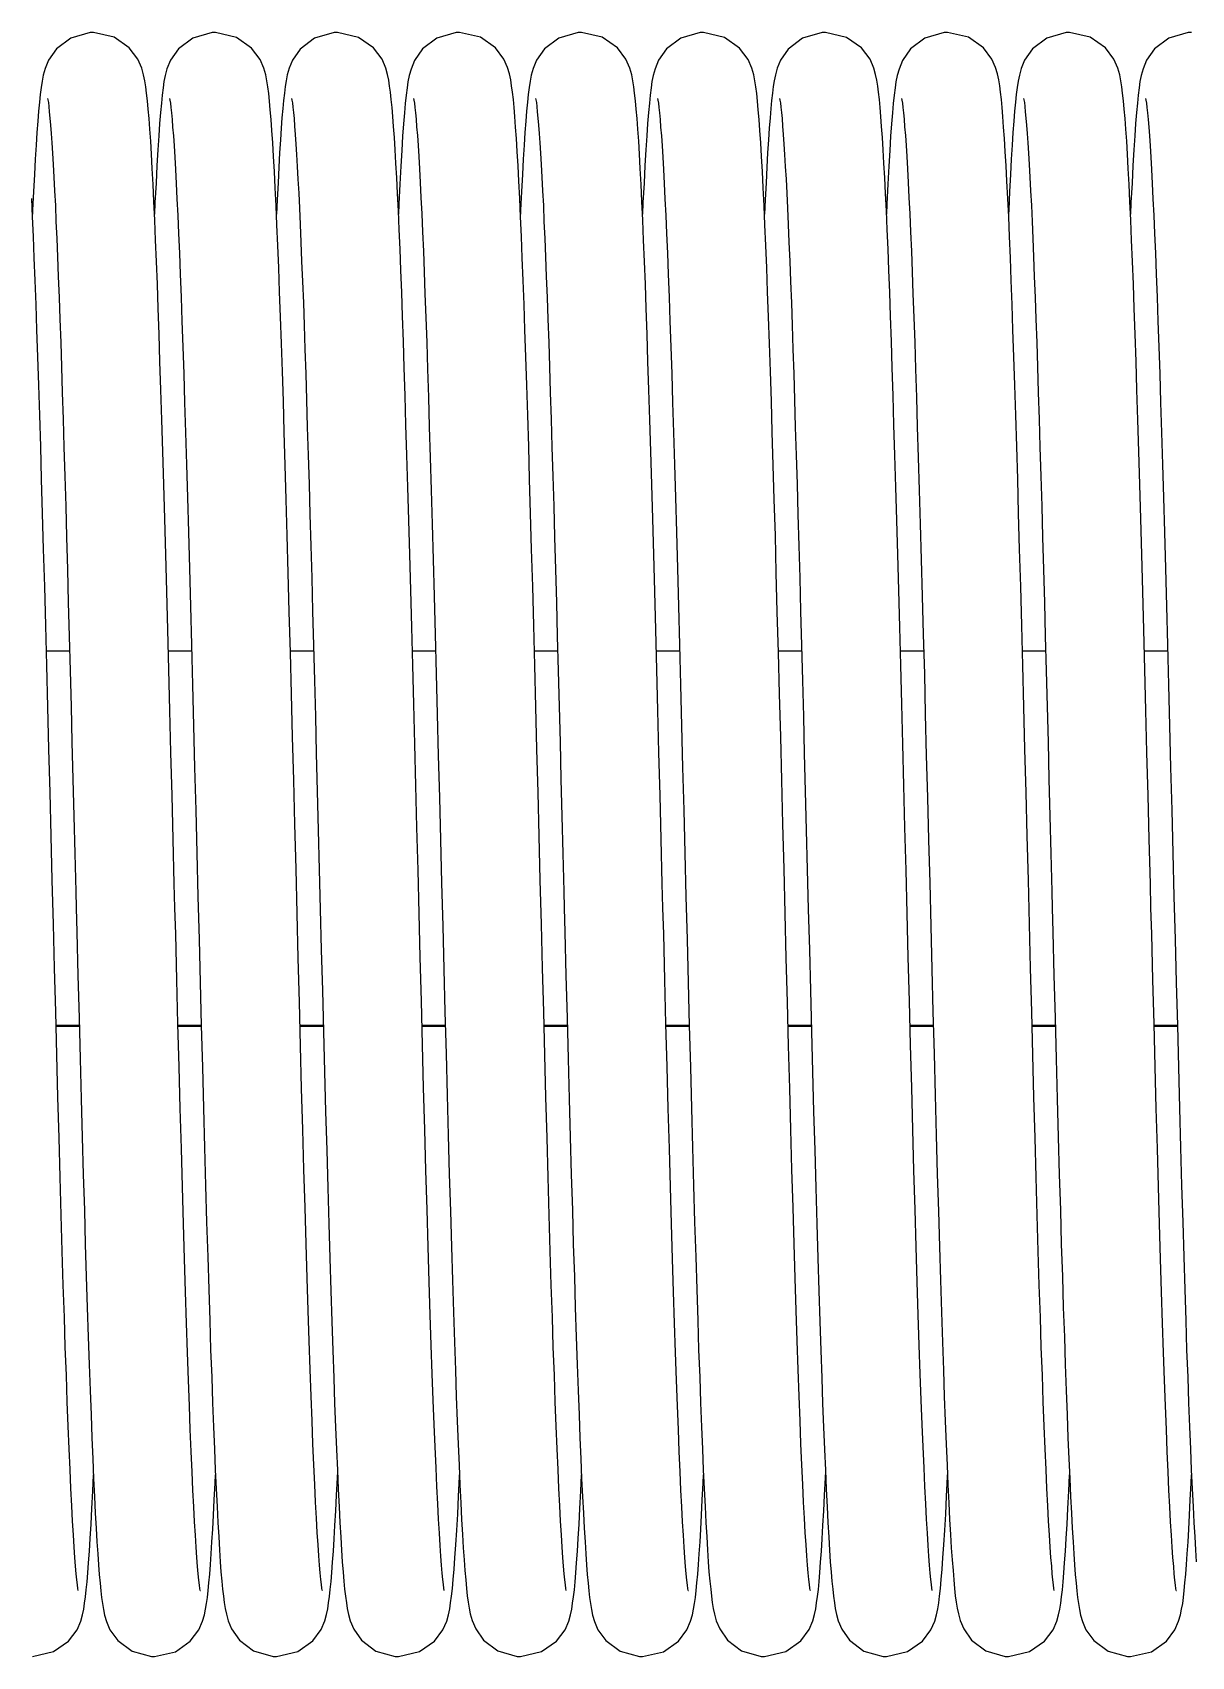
# Model space of a CAD drawing. Header units: millimetres. Extents: x 21899 to 38731, y -5425 to 3612.
# Drawn here: x 33416.1 to 33492.1, y 3128.8 to 3235.3 of the extents above; entities that cross this region are included whole.
import ezdxf

# ---------------------------------------------------------------- set-up
doc = ezdxf.new("R2010")
doc.units = ezdxf.units.MM

msp = doc.modelspace()

# ---------------------------------------------------------------- linework, layer by layer
at = {"color": 7, "linetype": 'Continuous'}
for p, q in [((33417.04, 3194.69), (33418.57, 3194.69)), ((33425.04, 3194.69), (33426.57, 3194.69)), ((33433.04, 3194.69), (33434.57, 3194.69)), ((33441.04, 3194.69), (33442.57, 3194.69)), ((33449.04, 3194.69), (33450.57, 3194.69)), ((33457.04, 3194.69), (33458.57, 3194.69)), ((33465.04, 3194.69), (33466.57, 3194.69)), ((33473.04, 3194.69), (33474.57, 3194.69)), ((33481.04, 3194.69), (33482.57, 3194.69)), ((33489.04, 3194.69), (33490.57, 3194.69)), ((33417.67, 3170.08), (33419.2, 3170.08)), ((33425.67, 3170.08), (33427.2, 3170.08)), ((33433.67, 3170.08), (33435.2, 3170.08)), ((33441.67, 3170.08), (33443.2, 3170.08)), ((33449.67, 3170.08), (33451.2, 3170.08)), ((33457.67, 3170.08), (33459.2, 3170.08)), ((33465.67, 3170.08), (33467.2, 3170.08)), ((33473.67, 3170.08), (33475.2, 3170.08)), ((33481.67, 3170.08), (33483.2, 3170.08)), ((33489.67, 3170.08), (33491.2, 3170.08))]:
    msp.add_line(p, q, dxfattribs=at)
at = {"color": 9, "linetype": 'Continuous'}
for p, q in [((33417.67, 3170.15), (33419.2, 3170.15)), ((33425.67, 3170.15), (33427.2, 3170.15)), ((33433.67, 3170.15), (33435.2, 3170.15)), ((33441.67, 3170.15), (33443.2, 3170.15)), ((33449.67, 3170.15), (33451.2, 3170.15)), ((33457.67, 3170.15), (33459.2, 3170.15)), ((33465.67, 3170.15), (33467.2, 3170.15)), ((33473.67, 3170.15), (33475.2, 3170.15)), ((33481.67, 3170.15), (33483.2, 3170.15)), ((33489.67, 3170.15), (33491.2, 3170.15))]:
    msp.add_line(p, q, dxfattribs=at)
at = {"color": 7, "linetype": 'Continuous'}
for points in [[(33420.13, 3235.25), (33419.91, 3235.24), (33418.64, 3234.88), (33417.7, 3234.17), (33417.18, 3233.43), (33416.96, 3232.88), (33416.84, 3232.45), (33416.76, 3232.05), (33416.69, 3231.64), (33416.64, 3231.19), (33416.58, 3230.68), (33416.53, 3230.1), (33416.47, 3229.44)], [(33423.77, 3229.6), (33423.72, 3230.22), (33423.67, 3230.77), (33423.61, 3231.26), (33423.56, 3231.69), (33423.5, 3232.09), (33423.42, 3232.48), (33423.29, 3232.92), (33423.04, 3233.5), (33422.48, 3234.25), (33421.49, 3234.94), (33420.13, 3235.25)], [(33428.13, 3235.25), (33427.91, 3235.24), (33426.65, 3234.88), (33425.71, 3234.18), (33425.18, 3233.43), (33424.95, 3232.86), (33424.83, 3232.42), (33424.75, 3232.03), (33424.69, 3231.62), (33424.63, 3231.15), (33424.58, 3230.62), (33424.52, 3230), (33424.46, 3229.29)], [(33431.78, 3229.54), (33431.72, 3230.18), (33431.67, 3230.74), (33431.62, 3231.24), (33431.56, 3231.68), (33431.5, 3232.08), (33431.42, 3232.47), (33431.29, 3232.92), (33431.05, 3233.48), (33430.5, 3234.23), (33429.51, 3234.93), (33428.13, 3235.25)], [(33436.13, 3235.25), (33435.91, 3235.24), (33434.63, 3234.87), (33433.69, 3234.16), (33433.18, 3233.44), (33432.96, 3232.9), (33432.84, 3232.47), (33432.76, 3232.09), (33432.7, 3231.7), (33432.65, 3231.27), (33432.59, 3230.8), (33432.54, 3230.26), (33432.49, 3229.65), (33432.44, 3228.97)], [(33439.81, 3229.09), (33439.76, 3229.75), (33439.71, 3230.33), (33439.66, 3230.86), (33439.61, 3231.33), (33439.55, 3231.74), (33439.49, 3232.12), (33439.41, 3232.5), (33439.29, 3232.92), (33439.05, 3233.49), (33438.49, 3234.24), (33437.51, 3234.93), (33436.13, 3235.25)], [(33444.13, 3235.25), (33443.91, 3235.24), (33442.65, 3234.88), (33441.71, 3234.18), (33441.18, 3233.42), (33440.95, 3232.85), (33440.83, 3232.42), (33440.75, 3232.02), (33440.69, 3231.61), (33440.63, 3231.14), (33440.57, 3230.6), (33440.52, 3229.98), (33440.46, 3229.27)], [(33447.81, 3229.05), (33447.76, 3229.73), (33447.71, 3230.33), (33447.66, 3230.86), (33447.61, 3231.33), (33447.55, 3231.75), (33447.49, 3232.14), (33447.4, 3232.53), (33447.28, 3232.96), (33447.03, 3233.51), (33446.48, 3234.25), (33445.5, 3234.94), (33444.13, 3235.25)], [(33452.13, 3235.25), (33451.91, 3235.24), (33450.64, 3234.88), (33449.7, 3234.17), (33449.18, 3233.43), (33448.96, 3232.88), (33448.84, 3232.45), (33448.76, 3232.05), (33448.69, 3231.64), (33448.64, 3231.19), (33448.58, 3230.68), (33448.53, 3230.1), (33448.47, 3229.44)], [(33455.77, 3229.6), (33455.72, 3230.22), (33455.67, 3230.77), (33455.61, 3231.26), (33455.56, 3231.69), (33455.5, 3232.09), (33455.42, 3232.48), (33455.29, 3232.92), (33455.04, 3233.5), (33454.48, 3234.25), (33453.49, 3234.94), (33452.13, 3235.25)], [(33460.13, 3235.25), (33459.91, 3235.24), (33458.65, 3234.88), (33457.71, 3234.18), (33457.18, 3233.43), (33456.95, 3232.86), (33456.83, 3232.42), (33456.75, 3232.03), (33456.69, 3231.62), (33456.63, 3231.15), (33456.58, 3230.62), (33456.52, 3230), (33456.46, 3229.29)], [(33463.78, 3229.54), (33463.72, 3230.18), (33463.67, 3230.74), (33463.62, 3231.24), (33463.56, 3231.68), (33463.5, 3232.08), (33463.42, 3232.47), (33463.29, 3232.92), (33463.05, 3233.48), (33462.5, 3234.23), (33461.51, 3234.93), (33460.13, 3235.25)], [(33468.13, 3235.25), (33467.91, 3235.24), (33466.63, 3234.87), (33465.69, 3234.16), (33465.18, 3233.44), (33464.96, 3232.9), (33464.84, 3232.47), (33464.76, 3232.09), (33464.7, 3231.7), (33464.65, 3231.27), (33464.59, 3230.8), (33464.54, 3230.26), (33464.49, 3229.65), (33464.44, 3228.97)], [(33471.81, 3229.09), (33471.76, 3229.75), (33471.71, 3230.33), (33471.66, 3230.86), (33471.61, 3231.33), (33471.55, 3231.74), (33471.49, 3232.12), (33471.41, 3232.5), (33471.29, 3232.92), (33471.05, 3233.49), (33470.49, 3234.24), (33469.51, 3234.93), (33468.13, 3235.25)], [(33476.13, 3235.25), (33475.91, 3235.24), (33474.65, 3234.88), (33473.71, 3234.18), (33473.18, 3233.42), (33472.95, 3232.85), (33472.83, 3232.42), (33472.75, 3232.02), (33472.69, 3231.61), (33472.63, 3231.14), (33472.57, 3230.6), (33472.52, 3229.98), (33472.46, 3229.27)], [(33479.81, 3229.05), (33479.76, 3229.73), (33479.71, 3230.33), (33479.66, 3230.86), (33479.61, 3231.33), (33479.55, 3231.75), (33479.49, 3232.14), (33479.4, 3232.53), (33479.28, 3232.96), (33479.03, 3233.51), (33478.48, 3234.25), (33477.5, 3234.94), (33476.13, 3235.25)], [(33484.13, 3235.25), (33483.91, 3235.24), (33482.64, 3234.88), (33481.7, 3234.17), (33481.18, 3233.43), (33480.96, 3232.88), (33480.84, 3232.45), (33480.76, 3232.05), (33480.69, 3231.64), (33480.64, 3231.19), (33480.58, 3230.68), (33480.53, 3230.1), (33480.47, 3229.44)], [(33487.77, 3229.6), (33487.72, 3230.22), (33487.67, 3230.77), (33487.61, 3231.26), (33487.56, 3231.69), (33487.5, 3232.09), (33487.42, 3232.48), (33487.29, 3232.92), (33487.04, 3233.5), (33486.48, 3234.25), (33485.49, 3234.94), (33484.13, 3235.25)], [(33492.13, 3235.25), (33491.91, 3235.24), (33490.65, 3234.88), (33489.71, 3234.18), (33489.18, 3233.43), (33488.95, 3232.86), (33488.83, 3232.42), (33488.75, 3232.03), (33488.69, 3231.62), (33488.63, 3231.15), (33488.58, 3230.62), (33488.52, 3230), (33488.46, 3229.29)], [(33417.12, 3230.93), (33417.12, 3230.93), (33417.14, 3230.83), (33417.17, 3230.65), (33417.2, 3230.39), (33417.23, 3230.05), (33417.27, 3229.64), (33417.31, 3229.17), (33417.36, 3228.62), (33417.4, 3228.01), (33417.44, 3227.33), (33417.49, 3226.59), (33417.53, 3225.76), (33417.58, 3224.87), (33417.63, 3223.9), (33417.67, 3222.86), (33417.72, 3221.73), (33417.77, 3220.53), (33417.82, 3219.25), (33417.87, 3217.88), (33417.92, 3216.44), (33417.98, 3214.92), (33418.03, 3213.32), (33418.08, 3211.64), (33418.14, 3209.89), (33418.19, 3208.06), (33418.25, 3206.16), (33418.31, 3204.19), (33418.36, 3202.15), (33418.42, 3200.04), (33418.48, 3197.88), (33418.54, 3195.66), (33418.6, 3193.38), (33418.66, 3191.06), (33418.72, 3188.7), (33418.78, 3186.29), (33418.85, 3183.86), (33418.91, 3181.4), (33418.97, 3178.92), (33419, 3177.85)], [(33425.12, 3230.92), (33425.14, 3230.82), (33425.17, 3230.62), (33425.2, 3230.34), (33425.24, 3229.98), (33425.28, 3229.55), (33425.32, 3229.05), (33425.37, 3228.47), (33425.41, 3227.81), (33425.46, 3227.08), (33425.5, 3226.26), (33425.55, 3225.35), (33425.6, 3224.35), (33425.66, 3223.25), (33425.71, 3222.06), (33425.76, 3220.77), (33425.82, 3219.39), (33425.87, 3217.9), (33425.93, 3216.32), (33425.99, 3214.64), (33426.05, 3212.87), (33426.1, 3210.99), (33426.17, 3209.01), (33426.23, 3206.93), (33426.29, 3204.75), (33426.36, 3202.48), (33426.42, 3200.11), (33426.49, 3197.64), (33426.56, 3195.09), (33426.62, 3192.47), (33426.69, 3189.78), (33426.76, 3187.04), (33426.84, 3184.25), (33426.91, 3181.43), (33426.98, 3178.6)], [(33433.12, 3230.93), (33433.14, 3230.82), (33433.17, 3230.63), (33433.2, 3230.36), (33433.24, 3230.01), (33433.28, 3229.6), (33433.32, 3229.11), (33433.36, 3228.56), (33433.4, 3227.93), (33433.45, 3227.24), (33433.49, 3226.47), (33433.54, 3225.63), (33433.59, 3224.72), (33433.63, 3223.72), (33433.68, 3222.65), (33433.73, 3221.49), (33433.78, 3220.25), (33433.83, 3218.93), (33433.89, 3217.53), (33433.94, 3216.05), (33433.99, 3214.49), (33434.05, 3212.86), (33434.1, 3211.15), (33434.15, 3209.37), (33434.21, 3207.53), (33434.27, 3205.62), (33434.32, 3203.64), (33434.38, 3201.59), (33434.44, 3199.48), (33434.5, 3197.3), (33434.56, 3195.06), (33434.62, 3192.75), (33434.68, 3190.39), (33434.74, 3187.96), (33434.8, 3185.49), (33434.87, 3182.95), (33434.93, 3180.37), (33435, 3177.75), (33435.07, 3175.09), (33435.14, 3172.42), (33435.21, 3169.74), (33435.28, 3167.09), (33435.35, 3164.49), (33435.42, 3161.95), (33435.49, 3159.49), (33435.56, 3157.13), (33435.62, 3154.88), (33435.69, 3152.74), (33435.75, 3150.72), (33435.82, 3148.81), (33435.88, 3147.02), (33435.94, 3145.34), (33436, 3143.78), (33436.06, 3142.32), (33436.12, 3140.97), (33436.17, 3139.72), (33436.23, 3138.57), (33436.28, 3137.53), (33436.34, 3136.58), (33436.39, 3135.72), (33436.44, 3134.96)], [(33441.12, 3230.92), (33441.14, 3230.82), (33441.17, 3230.62), (33441.2, 3230.34), (33441.24, 3229.99), (33441.28, 3229.56), (33441.32, 3229.06), (33441.37, 3228.49), (33441.41, 3227.84), (33441.46, 3227.11), (33441.5, 3226.31), (33441.55, 3225.41), (33441.6, 3224.43), (33441.65, 3223.35), (33441.7, 3222.18), (33441.76, 3220.92), (33441.81, 3219.56), (33441.86, 3218.11), (33441.92, 3216.56), (33441.98, 3214.92), (33442.03, 3213.18), (33442.09, 3211.34), (33442.15, 3209.4), (33442.21, 3207.37), (33442.28, 3205.24), (33442.34, 3203.01), (33442.4, 3200.69), (33442.47, 3198.28), (33442.54, 3195.78), (33442.61, 3193.2), (33442.67, 3190.55), (33442.74, 3187.84), (33442.81, 3185.09), (33442.89, 3182.3), (33442.96, 3179.48), (33443.03, 3176.65), (33443.1, 3173.83), (33443.17, 3171.03), (33443.25, 3168.27), (33443.32, 3165.57), (33443.39, 3162.94), (33443.46, 3160.39), (33443.53, 3157.95), (33443.6, 3155.62), (33443.67, 3153.42), (33443.73, 3151.33), (33443.8, 3149.37), (33443.86, 3147.52), (33443.92, 3145.8), (33443.98, 3144.18), (33444.04, 3142.68), (33444.1, 3141.29), (33444.16, 3140), (33444.22, 3138.82), (33444.27, 3137.74), (33444.33, 3136.76), (33444.38, 3135.88), (33444.44, 3135.09), (33444.49, 3134.38)], [(33449.12, 3230.93), (33449.12, 3230.93), (33449.14, 3230.83), (33449.17, 3230.65), (33449.2, 3230.39), (33449.23, 3230.05), (33449.27, 3229.64), (33449.31, 3229.17), (33449.36, 3228.62), (33449.4, 3228.01), (33449.44, 3227.33), (33449.49, 3226.59), (33449.53, 3225.76), (33449.58, 3224.87), (33449.63, 3223.9), (33449.67, 3222.86), (33449.72, 3221.73), (33449.77, 3220.53), (33449.82, 3219.25), (33449.87, 3217.88), (33449.92, 3216.44), (33449.98, 3214.92), (33450.03, 3213.32), (33450.08, 3211.64), (33450.14, 3209.89), (33450.19, 3208.06), (33450.25, 3206.16), (33450.31, 3204.19), (33450.36, 3202.15), (33450.42, 3200.04), (33450.48, 3197.88), (33450.54, 3195.66), (33450.6, 3193.38), (33450.66, 3191.06), (33450.72, 3188.7), (33450.78, 3186.29), (33450.85, 3183.86), (33450.91, 3181.4), (33450.97, 3178.92), (33451, 3177.85)], [(33457.12, 3230.92), (33457.14, 3230.82), (33457.17, 3230.62), (33457.2, 3230.34), (33457.24, 3229.98), (33457.28, 3229.55), (33457.32, 3229.05), (33457.37, 3228.47), (33457.41, 3227.81), (33457.46, 3227.08), (33457.5, 3226.26), (33457.55, 3225.35), (33457.6, 3224.35), (33457.66, 3223.25), (33457.71, 3222.06), (33457.76, 3220.77), (33457.82, 3219.39), (33457.87, 3217.9), (33457.93, 3216.32), (33457.99, 3214.64), (33458.05, 3212.87), (33458.1, 3210.99), (33458.17, 3209.01), (33458.23, 3206.93), (33458.29, 3204.75), (33458.36, 3202.48), (33458.42, 3200.11), (33458.49, 3197.64), (33458.56, 3195.09), (33458.62, 3192.47), (33458.69, 3189.78), (33458.76, 3187.04), (33458.84, 3184.25), (33458.91, 3181.43), (33458.98, 3178.6)], [(33465.12, 3230.93), (33465.14, 3230.82), (33465.17, 3230.63), (33465.2, 3230.36), (33465.24, 3230.01), (33465.28, 3229.6), (33465.32, 3229.11), (33465.36, 3228.56), (33465.4, 3227.93), (33465.45, 3227.24), (33465.49, 3226.47), (33465.54, 3225.63), (33465.59, 3224.72), (33465.63, 3223.72), (33465.68, 3222.65), (33465.73, 3221.49), (33465.78, 3220.25), (33465.83, 3218.93), (33465.89, 3217.53), (33465.94, 3216.05), (33465.99, 3214.49), (33466.05, 3212.86), (33466.1, 3211.15), (33466.15, 3209.37), (33466.21, 3207.53), (33466.27, 3205.62), (33466.32, 3203.64), (33466.38, 3201.59), (33466.44, 3199.48), (33466.5, 3197.3), (33466.56, 3195.06), (33466.62, 3192.75), (33466.68, 3190.39), (33466.74, 3187.96), (33466.8, 3185.49), (33466.87, 3182.95), (33466.93, 3180.37), (33467, 3177.75), (33467.07, 3175.09), (33467.14, 3172.42), (33467.21, 3169.74), (33467.28, 3167.09), (33467.35, 3164.49), (33467.42, 3161.95), (33467.49, 3159.49), (33467.56, 3157.13), (33467.62, 3154.88), (33467.69, 3152.74), (33467.75, 3150.72), (33467.82, 3148.81), (33467.88, 3147.02), (33467.94, 3145.34), (33468, 3143.78), (33468.06, 3142.32), (33468.12, 3140.97), (33468.17, 3139.72), (33468.23, 3138.57), (33468.28, 3137.53), (33468.34, 3136.58), (33468.39, 3135.72), (33468.44, 3134.96)], [(33473.12, 3230.92), (33473.14, 3230.82), (33473.17, 3230.62), (33473.2, 3230.34), (33473.24, 3229.99), (33473.28, 3229.56), (33473.32, 3229.06), (33473.37, 3228.49), (33473.41, 3227.84), (33473.46, 3227.11), (33473.5, 3226.31), (33473.55, 3225.41), (33473.6, 3224.43), (33473.65, 3223.35), (33473.7, 3222.18), (33473.76, 3220.92), (33473.81, 3219.56), (33473.86, 3218.11), (33473.92, 3216.56), (33473.98, 3214.92), (33474.03, 3213.18), (33474.09, 3211.34), (33474.15, 3209.4), (33474.21, 3207.37), (33474.28, 3205.24), (33474.34, 3203.01), (33474.4, 3200.69), (33474.47, 3198.28), (33474.54, 3195.78), (33474.61, 3193.2), (33474.67, 3190.55), (33474.74, 3187.84), (33474.81, 3185.09), (33474.89, 3182.3), (33474.96, 3179.48), (33475.03, 3176.65), (33475.1, 3173.83), (33475.17, 3171.03), (33475.25, 3168.27), (33475.32, 3165.57), (33475.39, 3162.94), (33475.46, 3160.39), (33475.53, 3157.95), (33475.6, 3155.62), (33475.67, 3153.42), (33475.73, 3151.33), (33475.8, 3149.37), (33475.86, 3147.52), (33475.92, 3145.8), (33475.98, 3144.18), (33476.04, 3142.68), (33476.1, 3141.29), (33476.16, 3140), (33476.22, 3138.82), (33476.27, 3137.74), (33476.33, 3136.76), (33476.38, 3135.88), (33476.44, 3135.09), (33476.49, 3134.38)], [(33481.12, 3230.93), (33481.12, 3230.93), (33481.14, 3230.83), (33481.17, 3230.65), (33481.2, 3230.39), (33481.23, 3230.05), (33481.27, 3229.64), (33481.31, 3229.17), (33481.36, 3228.62), (33481.4, 3228.01), (33481.44, 3227.33), (33481.49, 3226.59), (33481.53, 3225.76), (33481.58, 3224.87), (33481.63, 3223.9), (33481.67, 3222.86), (33481.72, 3221.73), (33481.77, 3220.53), (33481.82, 3219.25), (33481.87, 3217.88), (33481.92, 3216.44), (33481.98, 3214.92), (33482.03, 3213.32), (33482.08, 3211.64), (33482.14, 3209.89), (33482.19, 3208.06), (33482.25, 3206.16), (33482.31, 3204.19), (33482.36, 3202.15), (33482.42, 3200.04), (33482.48, 3197.88), (33482.54, 3195.66), (33482.6, 3193.38), (33482.66, 3191.06), (33482.72, 3188.7), (33482.78, 3186.29), (33482.85, 3183.86), (33482.91, 3181.4), (33482.97, 3178.92), (33483, 3177.85)], [(33489.12, 3230.92), (33489.14, 3230.82), (33489.17, 3230.62), (33489.2, 3230.34), (33489.24, 3229.98), (33489.28, 3229.55), (33489.32, 3229.05), (33489.37, 3228.47), (33489.41, 3227.81), (33489.46, 3227.08), (33489.5, 3226.26), (33489.55, 3225.35), (33489.6, 3224.35), (33489.66, 3223.25), (33489.71, 3222.06), (33489.76, 3220.77), (33489.82, 3219.39), (33489.87, 3217.9), (33489.93, 3216.32), (33489.99, 3214.64), (33490.05, 3212.87), (33490.1, 3210.99), (33490.17, 3209.01), (33490.23, 3206.93), (33490.29, 3204.75), (33490.36, 3202.48), (33490.42, 3200.11), (33490.49, 3197.64), (33490.56, 3195.09), (33490.62, 3192.47), (33490.69, 3189.78), (33490.76, 3187.04), (33490.84, 3184.25), (33490.91, 3181.43), (33490.98, 3178.6)], [(33416.47, 3229.44), (33416.42, 3228.7), (33416.37, 3227.87), (33416.31, 3226.95), (33416.26, 3225.93), (33416.2, 3224.82), (33416.14, 3223.6), (33416.13, 3223.33)], [(33425.47, 3177.85), (33425.43, 3179.41), (33425.36, 3182.34), (33425.28, 3185.22), (33425.21, 3188.04), (33425.14, 3190.79), (33425.07, 3193.47), (33425, 3196.07), (33424.94, 3198.59), (33424.87, 3201.02), (33424.8, 3203.36), (33424.74, 3205.61), (33424.68, 3207.77), (33424.62, 3209.84), (33424.55, 3211.81), (33424.49, 3213.68), (33424.43, 3215.46), (33424.37, 3217.15), (33424.32, 3218.74), (33424.26, 3220.24), (33424.2, 3221.64), (33424.15, 3222.95), (33424.09, 3224.17), (33424.04, 3225.29), (33423.98, 3226.32), (33423.93, 3227.27), (33423.88, 3228.13), (33423.82, 3228.9), (33423.77, 3229.6)], [(33424.46, 3229.29), (33424.41, 3228.48), (33424.35, 3227.56), (33424.29, 3226.52), (33424.23, 3225.37), (33424.16, 3224.09), (33424.13, 3223.33)], [(33435.14, 3133.08), (33435.13, 3133.1), (33435.11, 3133.24), (33435.08, 3133.48), (33435.04, 3133.81), (33435, 3134.23), (33434.95, 3134.74), (33434.91, 3135.35), (33434.86, 3136.07), (33434.8, 3136.89), (33434.75, 3137.82), (33434.69, 3138.87), (33434.64, 3140.03), (33434.58, 3141.31), (33434.52, 3142.7), (33434.46, 3144.21), (33434.4, 3145.83), (33434.33, 3147.58), (33434.27, 3149.45), (33434.2, 3151.44), (33434.14, 3153.56), (33434.07, 3155.81), (33434, 3158.19), (33433.93, 3160.69), (33433.85, 3163.3), (33433.78, 3166.01), (33433.71, 3168.8), (33433.63, 3171.66), (33433.56, 3174.55), (33433.48, 3177.48), (33433.41, 3180.41), (33433.33, 3183.33), (33433.26, 3186.22), (33433.19, 3189.07), (33433.11, 3191.87), (33433.04, 3194.6), (33432.97, 3197.25), (33432.9, 3199.81), (33432.84, 3202.27), (33432.77, 3204.63), (33432.7, 3206.88), (33432.64, 3209.03), (33432.58, 3211.07), (33432.52, 3213.02), (33432.45, 3214.86), (33432.39, 3216.61), (33432.33, 3218.25), (33432.28, 3219.81), (33432.22, 3221.27), (33432.16, 3222.63), (33432.1, 3223.89), (33432.05, 3225.07), (33431.99, 3226.14), (33431.94, 3227.12), (33431.88, 3228.02), (33431.83, 3228.82), (33431.78, 3229.54)], [(33443.13, 3133.08), (33443.13, 3133.09), (33443.11, 3133.23), (33443.08, 3133.47), (33443.04, 3133.8), (33443, 3134.22), (33442.95, 3134.73), (33442.91, 3135.34), (33442.86, 3136.04), (33442.81, 3136.84), (33442.75, 3137.75), (33442.7, 3138.76), (33442.64, 3139.89), (33442.59, 3141.13), (33442.53, 3142.49), (33442.47, 3143.96), (33442.41, 3145.56), (33442.34, 3147.29), (33442.28, 3149.16), (33442.21, 3151.16), (33442.14, 3153.32), (33442.07, 3155.62), (33442, 3158.06), (33441.93, 3160.63), (33441.85, 3163.3), (33441.78, 3166.05), (33441.7, 3168.87), (33441.63, 3171.73), (33441.56, 3174.61), (33441.48, 3177.48), (33441.41, 3180.32), (33441.34, 3183.12), (33441.27, 3185.87), (33441.2, 3188.57), (33441.13, 3191.2), (33441.06, 3193.77), (33441, 3196.26), (33440.93, 3198.68), (33440.87, 3201.02), (33440.81, 3203.27), (33440.75, 3205.44), (33440.68, 3207.53), (33440.62, 3209.53), (33440.57, 3211.44), (33440.51, 3213.26), (33440.45, 3214.99), (33440.39, 3216.64), (33440.34, 3218.19), (33440.28, 3219.66), (33440.23, 3221.04), (33440.17, 3222.34), (33440.12, 3223.55), (33440.07, 3224.68), (33440.02, 3225.72), (33439.96, 3226.68), (33439.91, 3227.56), (33439.86, 3228.36), (33439.81, 3229.09)], [(33440.46, 3229.27), (33440.4, 3228.45), (33440.34, 3227.52), (33440.28, 3226.48), (33440.22, 3225.31), (33440.16, 3224.01), (33440.13, 3223.33)], [(33448.47, 3229.44), (33448.42, 3228.7), (33448.37, 3227.87), (33448.31, 3226.95), (33448.26, 3225.93), (33448.2, 3224.82), (33448.14, 3223.6), (33448.13, 3223.33)], [(33457.47, 3177.85), (33457.43, 3179.41), (33457.36, 3182.34), (33457.28, 3185.22), (33457.21, 3188.04), (33457.14, 3190.79), (33457.07, 3193.47), (33457, 3196.07), (33456.94, 3198.59), (33456.87, 3201.02), (33456.8, 3203.36), (33456.74, 3205.61), (33456.68, 3207.77), (33456.62, 3209.84), (33456.55, 3211.81), (33456.49, 3213.68), (33456.43, 3215.46), (33456.37, 3217.15), (33456.32, 3218.74), (33456.26, 3220.24), (33456.2, 3221.64), (33456.15, 3222.95), (33456.09, 3224.17), (33456.04, 3225.29), (33455.98, 3226.32), (33455.93, 3227.27), (33455.88, 3228.13), (33455.82, 3228.9), (33455.77, 3229.6)], [(33456.46, 3229.29), (33456.41, 3228.48), (33456.35, 3227.56), (33456.29, 3226.52), (33456.23, 3225.37), (33456.16, 3224.09), (33456.13, 3223.33)], [(33467.14, 3133.08), (33467.13, 3133.1), (33467.11, 3133.24), (33467.08, 3133.48), (33467.04, 3133.81), (33467, 3134.23), (33466.95, 3134.74), (33466.91, 3135.35), (33466.86, 3136.07), (33466.8, 3136.89), (33466.75, 3137.82), (33466.69, 3138.87), (33466.64, 3140.03), (33466.58, 3141.31), (33466.52, 3142.7), (33466.46, 3144.21), (33466.4, 3145.83), (33466.33, 3147.58), (33466.27, 3149.45), (33466.2, 3151.44), (33466.14, 3153.56), (33466.07, 3155.81), (33466, 3158.19), (33465.93, 3160.69), (33465.85, 3163.3), (33465.78, 3166.01), (33465.71, 3168.8), (33465.63, 3171.66), (33465.56, 3174.55), (33465.48, 3177.48), (33465.41, 3180.41), (33465.33, 3183.33), (33465.26, 3186.22), (33465.19, 3189.07), (33465.11, 3191.87), (33465.04, 3194.6), (33464.97, 3197.25), (33464.9, 3199.81), (33464.84, 3202.27), (33464.77, 3204.63), (33464.7, 3206.88), (33464.64, 3209.03), (33464.58, 3211.07), (33464.52, 3213.02), (33464.45, 3214.86), (33464.39, 3216.61), (33464.33, 3218.25), (33464.28, 3219.81), (33464.22, 3221.27), (33464.16, 3222.63), (33464.1, 3223.89), (33464.05, 3225.07), (33463.99, 3226.14), (33463.94, 3227.12), (33463.88, 3228.02), (33463.83, 3228.82), (33463.78, 3229.54)], [(33475.13, 3133.08), (33475.13, 3133.09), (33475.11, 3133.23), (33475.08, 3133.47), (33475.04, 3133.8), (33475, 3134.22), (33474.95, 3134.73), (33474.91, 3135.34), (33474.86, 3136.04), (33474.81, 3136.84), (33474.75, 3137.75), (33474.7, 3138.76), (33474.64, 3139.89), (33474.59, 3141.13), (33474.53, 3142.49), (33474.47, 3143.96), (33474.41, 3145.56), (33474.34, 3147.29), (33474.28, 3149.16), (33474.21, 3151.16), (33474.14, 3153.32), (33474.07, 3155.62), (33474, 3158.06), (33473.93, 3160.63), (33473.85, 3163.3), (33473.78, 3166.05), (33473.7, 3168.87), (33473.63, 3171.73), (33473.56, 3174.61), (33473.48, 3177.48), (33473.41, 3180.32), (33473.34, 3183.12), (33473.27, 3185.87), (33473.2, 3188.57), (33473.13, 3191.2), (33473.06, 3193.77), (33473, 3196.26), (33472.93, 3198.68), (33472.87, 3201.02), (33472.81, 3203.27), (33472.75, 3205.44), (33472.68, 3207.53), (33472.62, 3209.53), (33472.57, 3211.44), (33472.51, 3213.26), (33472.45, 3214.99), (33472.39, 3216.64), (33472.34, 3218.19), (33472.28, 3219.66), (33472.23, 3221.04), (33472.17, 3222.34), (33472.12, 3223.55), (33472.07, 3224.68), (33472.02, 3225.72), (33471.96, 3226.68), (33471.91, 3227.56), (33471.86, 3228.36), (33471.81, 3229.09)], [(33472.46, 3229.27), (33472.4, 3228.45), (33472.34, 3227.52), (33472.28, 3226.48), (33472.22, 3225.31), (33472.16, 3224.01), (33472.13, 3223.33)], [(33480.47, 3229.44), (33480.42, 3228.7), (33480.37, 3227.87), (33480.31, 3226.95), (33480.26, 3225.93), (33480.2, 3224.82), (33480.14, 3223.6), (33480.13, 3223.33)], [(33489.47, 3177.85), (33489.43, 3179.41), (33489.36, 3182.34), (33489.28, 3185.22), (33489.21, 3188.04), (33489.14, 3190.79), (33489.07, 3193.47), (33489, 3196.07), (33488.94, 3198.59), (33488.87, 3201.02), (33488.8, 3203.36), (33488.74, 3205.61), (33488.68, 3207.77), (33488.62, 3209.84), (33488.55, 3211.81), (33488.49, 3213.68), (33488.43, 3215.46), (33488.37, 3217.15), (33488.32, 3218.74), (33488.26, 3220.24), (33488.2, 3221.64), (33488.15, 3222.95), (33488.09, 3224.17), (33488.04, 3225.29), (33487.98, 3226.32), (33487.93, 3227.27), (33487.88, 3228.13), (33487.82, 3228.9), (33487.77, 3229.6)], [(33488.46, 3229.29), (33488.41, 3228.48), (33488.35, 3227.56), (33488.29, 3226.52), (33488.23, 3225.37), (33488.16, 3224.09), (33488.13, 3223.33)], [(33432.44, 3228.97), (33432.39, 3228.2), (33432.33, 3227.35), (33432.28, 3226.42), (33432.23, 3225.39), (33432.17, 3224.27), (33432.13, 3223.33)], [(33449.43, 3179.67), (33449.35, 3182.56), (33449.28, 3185.42), (33449.21, 3188.25), (33449.14, 3191.02), (33449.06, 3193.73), (33449, 3196.37), (33448.93, 3198.91), (33448.86, 3201.36), (33448.79, 3203.71), (33448.73, 3205.96), (33448.67, 3208.11), (33448.61, 3210.16), (33448.54, 3212.12), (33448.48, 3213.97), (33448.42, 3215.74), (33448.37, 3217.41), (33448.31, 3218.99), (33448.25, 3220.47), (33448.19, 3221.87), (33448.14, 3223.17), (33448.08, 3224.37), (33448.03, 3225.49), (33447.97, 3226.51), (33447.92, 3227.44), (33447.87, 3228.29), (33447.81, 3229.05)], [(33464.44, 3228.97), (33464.39, 3228.2), (33464.33, 3227.35), (33464.28, 3226.42), (33464.23, 3225.39), (33464.17, 3224.27), (33464.13, 3223.33)], [(33481.43, 3179.67), (33481.35, 3182.56), (33481.28, 3185.42), (33481.21, 3188.25), (33481.14, 3191.02), (33481.06, 3193.73), (33481, 3196.37), (33480.93, 3198.91), (33480.86, 3201.36), (33480.79, 3203.71), (33480.73, 3205.96), (33480.67, 3208.11), (33480.61, 3210.16), (33480.54, 3212.12), (33480.48, 3213.97), (33480.42, 3215.74), (33480.37, 3217.41), (33480.31, 3218.99), (33480.25, 3220.47), (33480.19, 3221.87), (33480.14, 3223.17), (33480.08, 3224.37), (33480.03, 3225.49), (33479.97, 3226.51), (33479.92, 3227.44), (33479.87, 3228.29), (33479.81, 3229.05)], [(33417.43, 3179.67), (33417.35, 3182.56), (33417.28, 3185.42), (33417.21, 3188.25), (33417.14, 3191.02), (33417.06, 3193.73), (33417, 3196.37), (33416.93, 3198.91), (33416.86, 3201.36), (33416.79, 3203.71), (33416.73, 3205.96), (33416.67, 3208.11), (33416.61, 3210.16), (33416.54, 3212.12), (33416.48, 3213.97), (33416.42, 3215.74), (33416.37, 3217.41), (33416.31, 3218.99), (33416.25, 3220.47), (33416.19, 3221.87), (33416.14, 3223.17), (33416.08, 3224.37)], [(33419.13, 3133.09), (33419.13, 3133.09), (33419.11, 3133.22), (33419.08, 3133.45), (33419.04, 3133.77), (33419, 3134.17), (33418.96, 3134.67), (33418.91, 3135.25), (33418.86, 3135.93), (33418.81, 3136.72), (33418.76, 3137.62), (33418.71, 3138.64), (33418.65, 3139.77), (33418.59, 3141.02), (33418.53, 3142.38), (33418.47, 3143.86), (33418.41, 3145.46), (33418.35, 3147.19), (33418.28, 3149.04), (33418.22, 3151.01), (33418.15, 3153.11), (33418.08, 3155.34), (33418.01, 3157.7), (33417.94, 3160.18), (33417.87, 3162.76), (33417.8, 3165.44), (33417.72, 3168.2), (33417.65, 3171.02), (33417.57, 3173.88), (33417.5, 3176.77), (33417.43, 3179.67)], [(33451.13, 3133.09), (33451.13, 3133.09), (33451.11, 3133.22), (33451.08, 3133.45), (33451.04, 3133.77), (33451, 3134.17), (33450.96, 3134.67), (33450.91, 3135.25), (33450.86, 3135.93), (33450.81, 3136.72), (33450.76, 3137.62), (33450.71, 3138.64), (33450.65, 3139.77), (33450.59, 3141.02), (33450.53, 3142.38), (33450.47, 3143.86), (33450.41, 3145.46), (33450.35, 3147.19), (33450.28, 3149.04), (33450.22, 3151.01), (33450.15, 3153.11), (33450.08, 3155.34), (33450.01, 3157.7), (33449.94, 3160.18), (33449.87, 3162.76), (33449.8, 3165.44), (33449.72, 3168.2), (33449.65, 3171.02), (33449.57, 3173.88), (33449.5, 3176.77), (33449.43, 3179.67)], [(33483.13, 3133.09), (33483.13, 3133.09), (33483.11, 3133.22), (33483.08, 3133.45), (33483.04, 3133.77), (33483, 3134.17), (33482.96, 3134.67), (33482.91, 3135.25), (33482.86, 3135.93), (33482.81, 3136.72), (33482.76, 3137.62), (33482.71, 3138.64), (33482.65, 3139.77), (33482.59, 3141.02), (33482.53, 3142.38), (33482.47, 3143.86), (33482.41, 3145.46), (33482.35, 3147.19), (33482.28, 3149.04), (33482.22, 3151.01), (33482.15, 3153.11), (33482.08, 3155.34), (33482.01, 3157.7), (33481.94, 3160.18), (33481.87, 3162.76), (33481.8, 3165.44), (33481.72, 3168.2), (33481.65, 3171.02), (33481.57, 3173.88), (33481.5, 3176.77), (33481.43, 3179.67)], [(33426.98, 3178.6), (33427.05, 3175.76), (33427.12, 3172.94), (33427.2, 3170.14), (33427.27, 3167.4), (33427.34, 3164.72), (33427.41, 3162.13), (33427.48, 3159.63), (33427.55, 3157.24), (33427.62, 3154.96), (33427.69, 3152.81), (33427.75, 3150.78), (33427.81, 3148.87), (33427.88, 3147.07), (33427.94, 3145.38), (33428, 3143.81), (33428.06, 3142.35), (33428.11, 3140.99), (33428.17, 3139.74), (33428.23, 3138.59), (33428.28, 3137.54), (33428.34, 3136.59), (33428.39, 3135.74), (33428.44, 3134.97)], [(33458.98, 3178.6), (33459.05, 3175.76), (33459.12, 3172.94), (33459.2, 3170.14), (33459.27, 3167.4), (33459.34, 3164.72), (33459.41, 3162.13), (33459.48, 3159.63), (33459.55, 3157.24), (33459.62, 3154.96), (33459.69, 3152.81), (33459.75, 3150.78), (33459.81, 3148.87), (33459.88, 3147.07), (33459.94, 3145.38), (33460, 3143.81), (33460.06, 3142.35), (33460.11, 3140.99), (33460.17, 3139.74), (33460.23, 3138.59), (33460.28, 3137.54), (33460.34, 3136.59), (33460.39, 3135.74), (33460.44, 3134.97)], [(33490.98, 3178.6), (33491.05, 3175.76), (33491.12, 3172.94), (33491.2, 3170.14), (33491.27, 3167.4), (33491.34, 3164.72), (33491.41, 3162.13), (33491.48, 3159.63), (33491.55, 3157.24), (33491.62, 3154.96), (33491.69, 3152.81), (33491.75, 3150.78), (33491.81, 3148.87), (33491.88, 3147.07), (33491.94, 3145.38), (33492, 3143.81), (33492.06, 3142.35), (33492.11, 3140.99), (33492.17, 3139.74), (33492.23, 3138.59), (33492.28, 3137.54), (33492.34, 3136.59), (33492.39, 3135.74), (33492.44, 3134.97)], [(33419, 3177.85), (33419.04, 3176.25), (33419.11, 3173.41), (33419.18, 3170.63), (33419.26, 3167.94), (33419.33, 3165.32), (33419.39, 3162.8), (33419.46, 3160.36), (33419.53, 3158.03), (33419.59, 3155.79), (33419.66, 3153.66), (33419.72, 3151.63), (33419.79, 3149.71), (33419.85, 3147.9), (33419.91, 3146.19), (33419.97, 3144.59), (33420.03, 3143.1), (33420.08, 3141.71), (33420.14, 3140.43), (33420.2, 3139.24), (33420.25, 3138.16), (33420.3, 3137.17), (33420.36, 3136.28), (33420.41, 3135.48), (33420.46, 3134.76)], [(33427.13, 3133.09), (33427.14, 3133.08), (33427.13, 3133.09), (33427.11, 3133.22), (33427.08, 3133.44), (33427.04, 3133.76), (33427, 3134.17), (33426.96, 3134.66), (33426.91, 3135.25), (33426.86, 3135.93), (33426.81, 3136.71), (33426.76, 3137.59), (33426.71, 3138.57), (33426.65, 3139.66), (33426.6, 3140.87), (33426.54, 3142.19), (33426.48, 3143.63), (33426.42, 3145.19), (33426.36, 3146.87), (33426.3, 3148.68), (33426.23, 3150.61), (33426.17, 3152.66), (33426.1, 3154.84), (33426.03, 3157.13), (33425.96, 3159.54), (33425.89, 3162.06), (33425.82, 3164.69), (33425.74, 3167.41), (33425.67, 3170.23), (33425.59, 3173.13), (33425.52, 3176.11), (33425.47, 3177.85)], [(33451, 3177.85), (33451.04, 3176.25), (33451.11, 3173.41), (33451.18, 3170.63), (33451.26, 3167.94), (33451.33, 3165.32), (33451.39, 3162.8), (33451.46, 3160.36), (33451.53, 3158.03), (33451.59, 3155.79), (33451.66, 3153.66), (33451.72, 3151.63), (33451.79, 3149.71), (33451.85, 3147.9), (33451.91, 3146.19), (33451.97, 3144.59), (33452.03, 3143.1), (33452.08, 3141.71), (33452.14, 3140.43), (33452.2, 3139.24), (33452.25, 3138.16), (33452.3, 3137.17), (33452.36, 3136.28), (33452.41, 3135.48), (33452.46, 3134.76)], [(33459.13, 3133.09), (33459.14, 3133.08), (33459.13, 3133.09), (33459.11, 3133.22), (33459.08, 3133.44), (33459.04, 3133.76), (33459, 3134.17), (33458.96, 3134.66), (33458.91, 3135.25), (33458.86, 3135.93), (33458.81, 3136.71), (33458.76, 3137.59), (33458.71, 3138.57), (33458.65, 3139.66), (33458.6, 3140.87), (33458.54, 3142.19), (33458.48, 3143.63), (33458.42, 3145.19), (33458.36, 3146.87), (33458.3, 3148.68), (33458.23, 3150.61), (33458.17, 3152.66), (33458.1, 3154.84), (33458.03, 3157.13), (33457.96, 3159.54), (33457.89, 3162.06), (33457.82, 3164.69), (33457.74, 3167.41), (33457.67, 3170.23), (33457.59, 3173.13), (33457.52, 3176.11), (33457.47, 3177.85)], [(33483, 3177.85), (33483.04, 3176.25), (33483.11, 3173.41), (33483.18, 3170.63), (33483.26, 3167.94), (33483.33, 3165.32), (33483.39, 3162.8), (33483.46, 3160.36), (33483.53, 3158.03), (33483.59, 3155.79), (33483.66, 3153.66), (33483.72, 3151.63), (33483.79, 3149.71), (33483.85, 3147.9), (33483.91, 3146.19), (33483.97, 3144.59), (33484.03, 3143.1), (33484.08, 3141.71), (33484.14, 3140.43), (33484.2, 3139.24), (33484.25, 3138.16), (33484.3, 3137.17), (33484.36, 3136.28), (33484.41, 3135.48), (33484.46, 3134.76)], [(33491.13, 3133.09), (33491.14, 3133.08), (33491.13, 3133.09), (33491.11, 3133.22), (33491.08, 3133.44), (33491.04, 3133.76), (33491, 3134.17), (33490.96, 3134.66), (33490.91, 3135.25), (33490.86, 3135.93), (33490.81, 3136.71), (33490.76, 3137.59), (33490.71, 3138.57), (33490.65, 3139.66), (33490.6, 3140.87), (33490.54, 3142.19), (33490.48, 3143.63), (33490.42, 3145.19), (33490.36, 3146.87), (33490.3, 3148.68), (33490.23, 3150.61), (33490.17, 3152.66), (33490.1, 3154.84), (33490.03, 3157.13), (33489.96, 3159.54), (33489.89, 3162.06), (33489.82, 3164.69), (33489.74, 3167.41), (33489.67, 3170.23), (33489.59, 3173.13), (33489.52, 3176.11), (33489.47, 3177.85)], [(33419.81, 3134.9), (33419.86, 3135.65), (33419.92, 3136.48), (33419.97, 3137.42), (33420.02, 3138.45), (33420.08, 3139.59), (33420.13, 3140.67)], [(33427.8, 3134.79), (33427.85, 3135.49), (33427.9, 3136.26), (33427.95, 3137.11), (33428, 3138.03), (33428.05, 3139.03), (33428.1, 3140.11), (33428.13, 3140.67)], [(33435.81, 3134.93), (33435.86, 3135.65), (33435.91, 3136.46), (33435.96, 3137.34), (33436.02, 3138.3), (33436.07, 3139.34), (33436.12, 3140.46), (33436.13, 3140.67)], [(33443.78, 3134.47), (33443.83, 3135.23), (33443.89, 3136.08), (33443.95, 3137.03), (33444.01, 3138.09), (33444.06, 3139.26), (33444.12, 3140.53), (33444.13, 3140.67)], [(33451.81, 3134.9), (33451.86, 3135.65), (33451.92, 3136.48), (33451.97, 3137.42), (33452.02, 3138.45), (33452.08, 3139.59), (33452.13, 3140.67)], [(33459.8, 3134.79), (33459.85, 3135.49), (33459.9, 3136.26), (33459.95, 3137.11), (33460, 3138.03), (33460.05, 3139.03), (33460.1, 3140.11), (33460.13, 3140.67)], [(33467.81, 3134.93), (33467.86, 3135.65), (33467.91, 3136.46), (33467.96, 3137.34), (33468.02, 3138.3), (33468.07, 3139.34), (33468.12, 3140.46), (33468.13, 3140.67)], [(33475.78, 3134.47), (33475.83, 3135.23), (33475.89, 3136.08), (33475.95, 3137.03), (33476.01, 3138.09), (33476.06, 3139.26), (33476.12, 3140.53), (33476.13, 3140.67)], [(33483.81, 3134.9), (33483.86, 3135.65), (33483.92, 3136.48), (33483.97, 3137.42), (33484.02, 3138.45), (33484.08, 3139.59), (33484.13, 3140.67)], [(33491.8, 3134.79), (33491.85, 3135.49), (33491.9, 3136.26), (33491.95, 3137.11), (33492, 3138.03), (33492.05, 3139.03), (33492.1, 3140.11), (33492.13, 3140.67)], [(33416.13, 3128.75), (33417.51, 3129.07), (33418.49, 3129.76), (33419.05, 3130.51), (33419.29, 3131.07), (33419.41, 3131.49), (33419.49, 3131.86), (33419.55, 3132.24), (33419.6, 3132.66), (33419.66, 3133.12), (33419.71, 3133.65), (33419.76, 3134.24), (33419.81, 3134.9)], [(33420.46, 3134.76), (33420.51, 3134.13), (33420.56, 3133.56), (33420.61, 3133.06), (33420.66, 3132.62), (33420.71, 3132.22), (33420.78, 3131.84), (33420.86, 3131.46), (33420.98, 3131.04), (33421.21, 3130.51), (33421.73, 3129.8), (33422.67, 3129.11), (33423.94, 3128.76), (33424.13, 3128.75)], [(33424.13, 3128.75), (33425.5, 3129.06), (33426.48, 3129.75), (33427.04, 3130.5), (33427.28, 3131.06), (33427.4, 3131.48), (33427.48, 3131.85), (33427.55, 3132.22), (33427.6, 3132.63), (33427.65, 3133.08), (33427.7, 3133.59), (33427.75, 3134.15), (33427.8, 3134.79)], [(33428.44, 3134.97), (33428.49, 3134.3), (33428.55, 3133.7), (33428.6, 3133.17), (33428.65, 3132.71), (33428.7, 3132.29), (33428.77, 3131.9), (33428.85, 3131.52), (33428.96, 3131.09), (33429.19, 3130.56), (33429.7, 3129.83), (33430.63, 3129.12), (33431.91, 3128.76), (33432.13, 3128.75)], [(33432.13, 3128.75), (33433.53, 3129.08), (33434.51, 3129.78), (33435.06, 3130.52), (33435.29, 3131.08), (33435.41, 3131.5), (33435.49, 3131.88), (33435.55, 3132.26), (33435.61, 3132.68), (33435.66, 3133.15), (33435.71, 3133.68), (33435.76, 3134.27), (33435.81, 3134.93)], [(33436.44, 3134.96), (33436.5, 3134.28), (33436.55, 3133.69), (33436.6, 3133.16), (33436.65, 3132.7), (33436.71, 3132.28), (33436.77, 3131.9), (33436.85, 3131.51), (33436.97, 3131.08), (33437.2, 3130.54), (33437.71, 3129.82), (33438.65, 3129.11), (33439.92, 3128.76), (33440.13, 3128.75)], [(33440.13, 3128.75), (33441.51, 3129.07), (33442.49, 3129.76), (33443.04, 3130.5), (33443.29, 3131.07), (33443.41, 3131.49), (33443.49, 3131.88), (33443.55, 3132.27), (33443.61, 3132.71), (33443.67, 3133.22), (33443.72, 3133.8), (33443.78, 3134.47)], [(33444.49, 3134.38), (33444.54, 3133.77), (33444.59, 3133.22), (33444.64, 3132.74), (33444.7, 3132.32), (33444.76, 3131.93), (33444.84, 3131.54), (33444.96, 3131.11), (33445.19, 3130.56), (33445.7, 3129.83), (33446.64, 3129.12), (33447.91, 3128.76), (33448.13, 3128.75)], [(33448.13, 3128.75), (33449.51, 3129.07), (33450.49, 3129.76), (33451.05, 3130.51), (33451.29, 3131.07), (33451.41, 3131.49), (33451.49, 3131.86), (33451.55, 3132.24), (33451.6, 3132.66), (33451.66, 3133.12), (33451.71, 3133.65), (33451.76, 3134.24), (33451.81, 3134.9)], [(33452.46, 3134.76), (33452.51, 3134.13), (33452.56, 3133.56), (33452.61, 3133.06), (33452.66, 3132.62), (33452.71, 3132.22), (33452.78, 3131.84), (33452.86, 3131.46), (33452.98, 3131.04), (33453.21, 3130.51), (33453.73, 3129.8), (33454.67, 3129.11), (33455.94, 3128.76), (33456.13, 3128.75)], [(33456.13, 3128.75), (33457.5, 3129.06), (33458.48, 3129.75), (33459.04, 3130.5), (33459.28, 3131.06), (33459.4, 3131.48), (33459.48, 3131.85), (33459.55, 3132.22), (33459.6, 3132.63), (33459.65, 3133.08), (33459.7, 3133.59), (33459.75, 3134.15), (33459.8, 3134.79)], [(33460.44, 3134.97), (33460.49, 3134.3), (33460.55, 3133.7), (33460.6, 3133.17), (33460.65, 3132.71), (33460.7, 3132.29), (33460.77, 3131.9), (33460.85, 3131.52), (33460.96, 3131.09), (33461.19, 3130.56), (33461.7, 3129.83), (33462.63, 3129.12), (33463.91, 3128.76), (33464.13, 3128.75)], [(33464.13, 3128.75), (33465.53, 3129.08), (33466.51, 3129.78), (33467.06, 3130.52), (33467.29, 3131.08), (33467.41, 3131.5), (33467.49, 3131.88), (33467.55, 3132.26), (33467.61, 3132.68), (33467.66, 3133.15), (33467.71, 3133.68), (33467.76, 3134.27), (33467.81, 3134.93)], [(33468.44, 3134.96), (33468.5, 3134.28), (33468.55, 3133.69), (33468.6, 3133.16), (33468.65, 3132.7), (33468.71, 3132.28), (33468.77, 3131.9), (33468.85, 3131.51), (33468.97, 3131.08), (33469.2, 3130.54), (33469.71, 3129.82), (33470.65, 3129.11), (33471.92, 3128.76), (33472.13, 3128.75)], [(33472.13, 3128.75), (33473.51, 3129.07), (33474.49, 3129.76), (33475.04, 3130.5), (33475.29, 3131.07), (33475.41, 3131.49), (33475.49, 3131.88), (33475.55, 3132.27), (33475.61, 3132.71), (33475.67, 3133.22), (33475.72, 3133.8), (33475.78, 3134.47)], [(33476.49, 3134.38), (33476.54, 3133.77), (33476.59, 3133.22), (33476.64, 3132.74), (33476.7, 3132.32), (33476.76, 3131.93), (33476.84, 3131.54), (33476.96, 3131.11), (33477.19, 3130.56), (33477.7, 3129.83), (33478.64, 3129.12), (33479.91, 3128.76), (33480.13, 3128.75)], [(33480.13, 3128.75), (33481.51, 3129.07), (33482.49, 3129.76), (33483.05, 3130.51), (33483.29, 3131.07), (33483.41, 3131.49), (33483.49, 3131.86), (33483.55, 3132.24), (33483.6, 3132.66), (33483.66, 3133.12), (33483.71, 3133.65), (33483.76, 3134.24), (33483.81, 3134.9)], [(33484.46, 3134.76), (33484.51, 3134.13), (33484.56, 3133.56), (33484.61, 3133.06), (33484.66, 3132.62), (33484.71, 3132.22), (33484.78, 3131.84), (33484.86, 3131.46), (33484.98, 3131.04), (33485.21, 3130.51), (33485.73, 3129.8), (33486.67, 3129.11), (33487.94, 3128.76), (33488.13, 3128.75)], [(33488.13, 3128.75), (33489.5, 3129.06), (33490.48, 3129.75), (33491.04, 3130.5), (33491.28, 3131.06), (33491.4, 3131.48), (33491.48, 3131.85), (33491.55, 3132.22), (33491.6, 3132.63), (33491.65, 3133.08), (33491.7, 3133.59), (33491.75, 3134.15), (33491.8, 3134.79)]]:
    msp.add_lwpolyline(points, dxfattribs=at)

doc.saveas('drawing.dxf')
